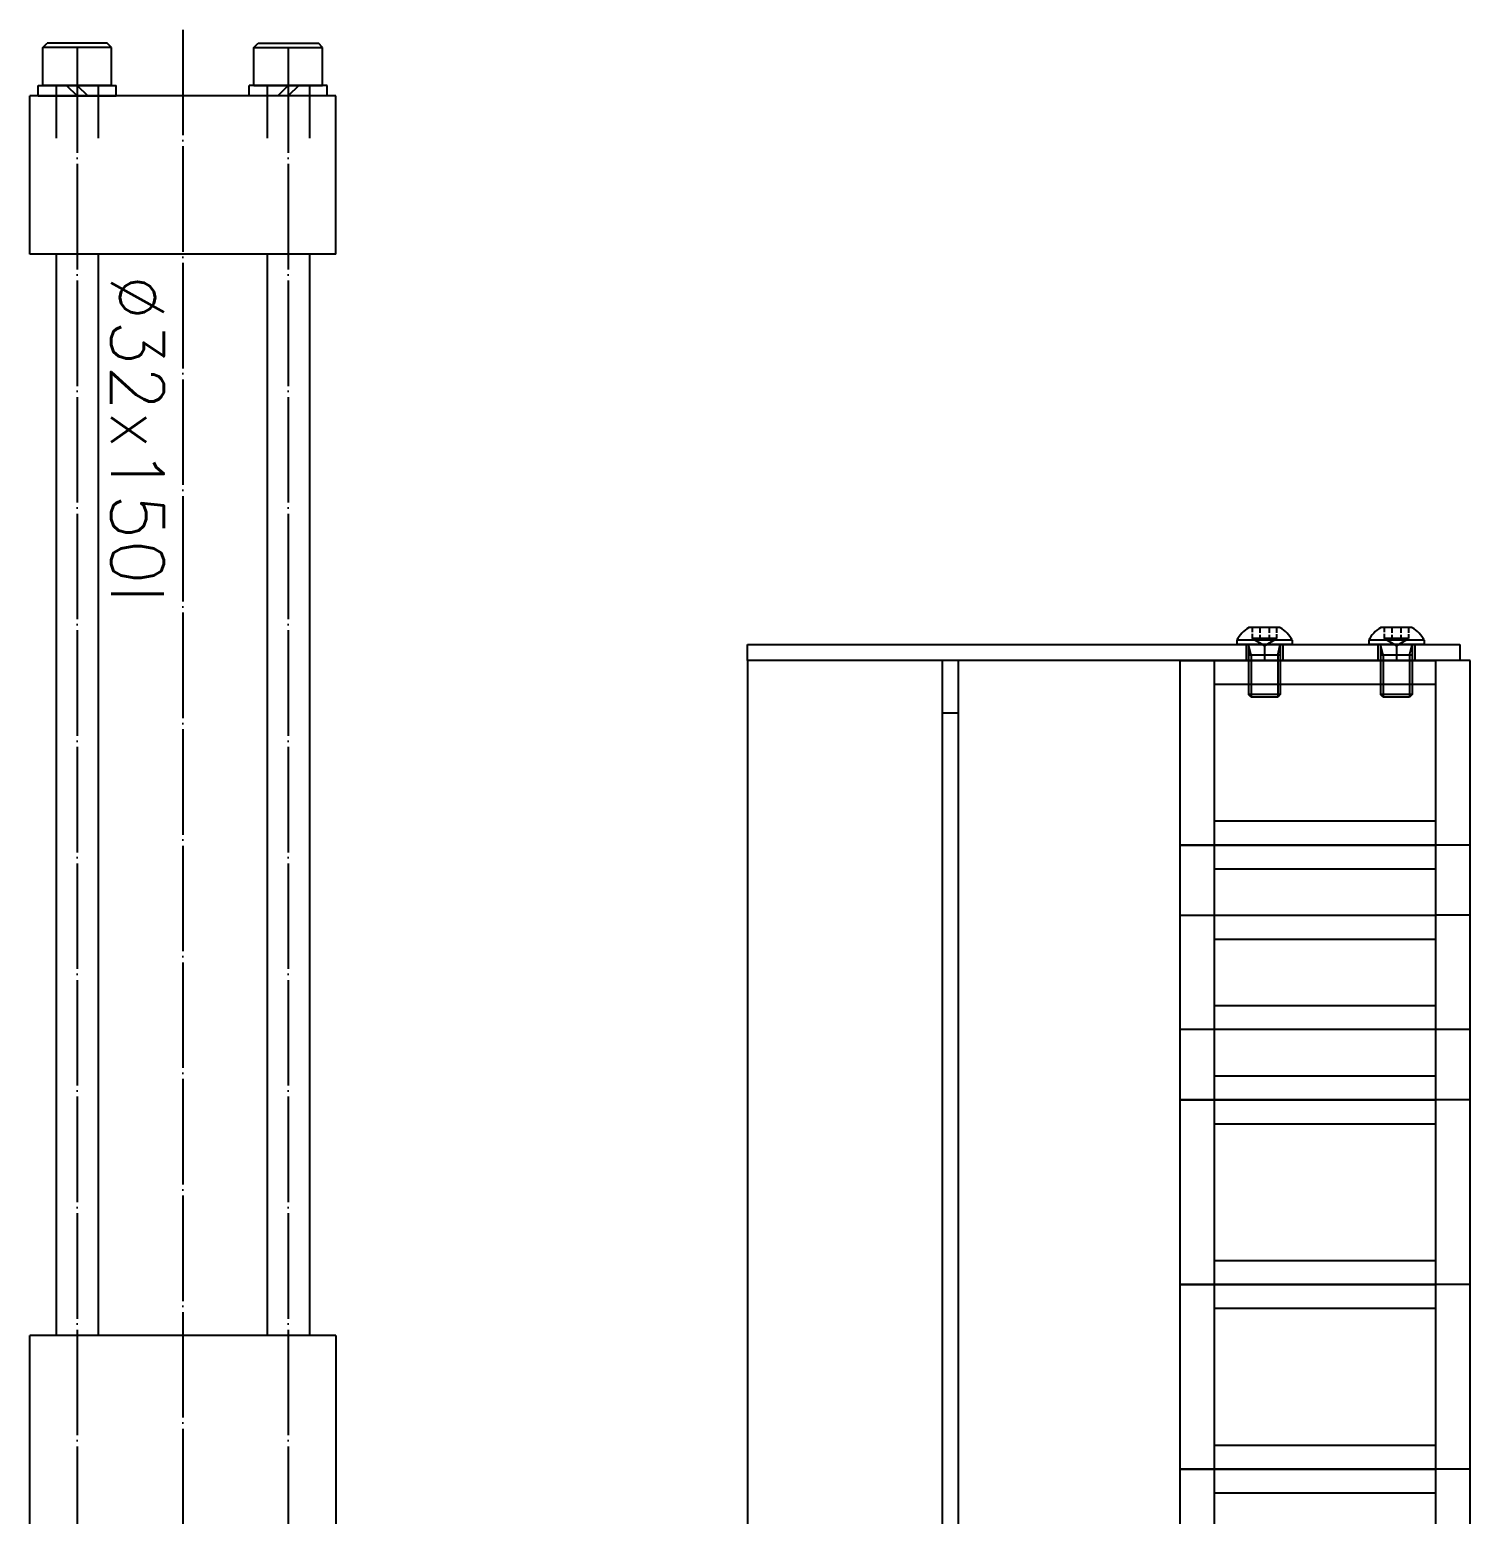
# Model space of a CAD drawing. Extents: x -171 to 626, y 614 to 1305.
# Drawn here: x 213.1 to 486.1, y 1023.8 to 1305.2 of the extents above; entities that cross this region are included whole.
import ezdxf

# ---------------------------------------------------------------- set-up
doc = ezdxf.new("R2010")
doc.units = 0
doc.header["$MEASUREMENT"] = 0
doc.linetypes.add('CENTER', pattern=[22, 20, -1, 0, -1])
doc.linetypes.add('DASHED', pattern=[4, 3, -1])
for name, color, linetype in [('344005-1', 181, 'CONTINUOUS'), ('ML05-A5', 61, 'CONTINUOUS'), ('ML06-MSA1', 10, 'CONTINUOUS')]:
    doc.layers.add(name, color=color, linetype=linetype)
doc.styles.add('DAYUF', font='simplex', dxfattribs={"bigfont": 'dayuf'})

msp = doc.modelspace()

# ---------------------------------------------------------------- linework, layer by layer
at = {"layer": '344005-1', "linetype": 'CENTER'}
for p, q in [((242.14, 1305.2), (242.14, 793.46)), ((222.14, 1301.85), (222.14, 992.45)), ((262.14, 1301.85), (262.14, 992.45))]:
    msp.add_line(p, q, dxfattribs=at)
at = {"layer": '344005-1', "linetype": 'CONTINUOUS'}
for p, q in [((215.64, 1301.85), (216.44, 1302.65)), ((228.64, 1301.85), (215.64, 1301.85)), ((215.64, 1294.65), (215.64, 1301.85)), ((227.84, 1302.65), (216.44, 1302.65)), ((228.64, 1301.85), (227.84, 1302.65)), ((228.64, 1294.65), (228.64, 1301.85)), ((255.64, 1301.85), (256.44, 1302.65)), ((255.64, 1301.85), (268.64, 1301.85)), ((255.64, 1294.65), (255.64, 1301.85)), ((256.44, 1302.65), (267.84, 1302.65)), ((268.64, 1301.85), (267.84, 1302.65)), ((268.64, 1294.65), (268.64, 1301.85)), ((214.74, 1294.65), (229.54, 1294.65)), ((214.74, 1292.65), (214.74, 1294.65)), ((228.64, 1294.65), (215.64, 1294.65)), ((218.14, 1294.65), (218.14, 1284.65)), ((220.14, 1294.65), (222.14, 1292.65)), ((222.14, 1294.65), (224.14, 1292.65)), ((226.14, 1294.65), (226.14, 1284.65)), ((229.54, 1292.65), (229.54, 1294.65)), ((269.54, 1294.65), (254.74, 1294.65)), ((254.74, 1292.65), (254.74, 1294.65)), ((255.64, 1294.65), (268.64, 1294.65)), ((258.14, 1294.65), (258.14, 1284.65)), ((262.14, 1294.65), (260.14, 1292.65)), ((264.14, 1294.65), (262.14, 1292.65)), ((266.14, 1294.65), (266.14, 1284.65)), ((269.54, 1292.65), (269.54, 1294.65)), ((271.14, 1292.65), (213.14, 1292.65)), ((213.14, 1262.65), (213.14, 1292.65)), ((214.74, 1292.65), (229.54, 1292.65)), ((269.54, 1292.65), (254.74, 1292.65)), ((271.14, 1262.65), (271.14, 1292.65)), ((271.14, 1262.65), (213.14, 1262.65)), ((218.14, 1262.65), (218.14, 1057.65)), ((226.14, 1262.65), (226.14, 1057.65)), ((258.14, 1262.65), (258.14, 1057.65)), ((266.14, 1262.65), (266.14, 1057.65)), ((271.14, 1057.65), (213.14, 1057.65)), ((213.14, 1013.65), (213.14, 1057.65)), ((271.14, 1057.65), (271.14, 1013.65))]:
    msp.add_line(p, q, dxfattribs=at)
at = {"layer": 'ML05-A5', "linetype": 'CONTINUOUS'}
for p, q in [((431.14, 1150.65), (431.14, 1185.65)), ((431.14, 1185.65), (437.64, 1185.65)), ((437.64, 1150.65), (437.64, 1185.65)), ((437.64, 1185.65), (479.64, 1185.65)), ((479.64, 1150.65), (479.64, 1185.65)), ((486.14, 1185.65), (479.64, 1185.65)), ((486.14, 1150.65), (486.14, 1185.65)), ((437.64, 1181.15), (479.64, 1181.15)), ((479.64, 1155.15), (437.64, 1155.15)), ((431.14, 1115.65), (431.14, 1150.65)), ((486.14, 1150.65), (431.14, 1150.65)), ((431.14, 1150.65), (437.64, 1150.65)), ((437.64, 1115.65), (437.64, 1150.65)), ((437.64, 1150.65), (479.64, 1150.65)), ((479.64, 1115.65), (479.64, 1150.65)), ((486.14, 1150.65), (479.64, 1150.65)), ((486.14, 1115.65), (486.14, 1150.65)), ((437.64, 1146.15), (479.64, 1146.15)), ((431.14, 1102.32), (431.14, 1137.32)), ((431.14, 1137.32), (437.64, 1137.32)), ((437.64, 1102.32), (437.64, 1137.32)), ((437.64, 1137.32), (479.64, 1137.32)), ((479.64, 1102.32), (479.64, 1137.32)), ((486.14, 1137.32), (479.64, 1137.32)), ((486.14, 1102.32), (486.14, 1137.32)), ((437.64, 1132.82), (479.64, 1132.82)), ((479.64, 1120.15), (437.64, 1120.15)), ((486.14, 1115.65), (431.14, 1115.65)), ((479.64, 1106.82), (437.64, 1106.82)), ((431.14, 1067.32), (431.14, 1102.32)), ((486.14, 1102.32), (431.14, 1102.32)), ((431.14, 1102.32), (437.64, 1102.32)), ((437.64, 1067.32), (437.64, 1102.32)), ((437.64, 1102.32), (479.64, 1102.32)), ((479.64, 1067.32), (479.64, 1102.32)), ((486.14, 1102.32), (479.64, 1102.32)), ((486.14, 1067.32), (486.14, 1102.32)), ((437.64, 1097.82), (479.64, 1097.82)), ((479.64, 1071.82), (437.64, 1071.82)), ((486.14, 1067.32), (431.14, 1067.32)), ((431.14, 1032.32), (431.14, 1067.32)), ((431.14, 1067.32), (437.64, 1067.32)), ((437.64, 1067.32), (479.64, 1067.32)), ((437.64, 1032.32), (437.64, 1067.32)), ((479.64, 1032.32), (479.64, 1067.32)), ((486.14, 1067.32), (479.64, 1067.32)), ((486.14, 1032.32), (486.14, 1067.32)), ((437.64, 1062.82), (479.64, 1062.82)), ((479.64, 1036.82), (437.64, 1036.82)), ((431.14, 997.32), (431.14, 1032.32)), ((486.14, 1032.32), (431.14, 1032.32)), ((431.14, 1032.32), (437.64, 1032.32)), ((437.64, 997.32), (437.64, 1032.32)), ((437.64, 1032.32), (479.64, 1032.32)), ((479.64, 997.32), (479.64, 1032.32)), ((486.14, 1032.32), (479.64, 1032.32)), ((486.14, 997.32), (486.14, 1032.32)), ((437.64, 1027.82), (479.64, 1027.82))]:
    msp.add_line(p, q, dxfattribs=at)
at = {"layer": 'ML06-MSA1', "linetype": 'CONTINUOUS'}
for p, q in [((450.14, 1191.85), (444.14, 1191.85)), ((444.83, 1191.85), (444.83, 1191.01)), ((444.83, 1190.68), (444.83, 1189.77)), ((446.28, 1191.85), (446.28, 1190.85)), ((446.28, 1190.52), (446.28, 1189.77)), ((448.01, 1191.85), (448.01, 1190.85)), ((448.01, 1190.52), (448.01, 1189.77)), ((449.4, 1191.86), (449.4, 1190.86)), ((449.4, 1190.61), (449.4, 1189.77)), ((475.14, 1191.85), (469.14, 1191.85)), ((469.83, 1191.85), (469.83, 1191.01)), ((469.83, 1190.68), (469.83, 1189.77)), ((471.28, 1191.85), (471.28, 1190.85)), ((471.28, 1190.52), (471.28, 1189.77)), ((473.01, 1191.85), (473.01, 1190.85)), ((473.01, 1190.52), (473.01, 1189.77)), ((474.4, 1191.86), (474.4, 1190.86)), ((474.4, 1190.61), (474.4, 1189.77)), ((349.14, 1188.65), (484.14, 1188.65)), ((349.14, 1185.65), (349.14, 1188.65)), ((452.39, 1189.45), (441.89, 1189.45)), ((441.89, 1189.45), (441.89, 1188.65)), ((452.39, 1188.65), (441.89, 1188.65)), ((443.64, 1188.65), (443.64, 1185.65)), ((444.64, 1186.65), (444.14, 1188.65)), ((444.14, 1188.65), (444.14, 1179.15)), ((444.14, 1188.65), (444.14, 1179.15)), ((449.4, 1189.77), (444.83, 1189.77)), ((447.14, 1188.43), (444.83, 1189.77)), ((447.14, 1188.65), (447.14, 1185.65)), ((449.64, 1186.65), (450.14, 1188.65)), ((450.14, 1188.65), (450.14, 1179.15)), ((450.64, 1188.65), (450.64, 1185.65)), ((452.39, 1189.45), (452.39, 1188.65)), ((477.39, 1189.45), (466.89, 1189.45)), ((466.89, 1189.45), (466.89, 1188.65)), ((477.39, 1188.65), (466.89, 1188.65)), ((468.64, 1188.65), (468.64, 1185.65)), ((469.14, 1188.65), (469.14, 1179.15)), ((469.64, 1186.65), (469.14, 1188.65)), ((469.14, 1188.65), (469.14, 1179.15)), ((472.14, 1188.43), (469.83, 1189.77)), ((474.4, 1189.77), (469.83, 1189.77)), ((472.14, 1188.65), (472.14, 1185.65)), ((474.64, 1186.65), (475.14, 1188.65)), ((475.14, 1188.65), (475.14, 1179.15)), ((475.64, 1188.65), (475.64, 1185.65)), ((477.39, 1189.45), (477.39, 1188.65)), ((484.14, 1188.65), (484.14, 1185.65)), ((349.14, 1185.65), (349.14, 882.65)), ((389.14, 1185.65), (349.14, 1185.65)), ((386.14, 935.65), (386.14, 1185.65)), ((389.14, 882.65), (389.14, 1185.65)), ((484.14, 1185.65), (389.14, 1185.65)), ((450.14, 1186.65), (444.14, 1186.65)), ((444.64, 1186.65), (444.64, 1178.65)), ((449.64, 1186.65), (449.64, 1178.65)), ((475.14, 1186.65), (469.14, 1186.65)), ((469.64, 1186.65), (469.64, 1178.65)), ((474.64, 1186.65), (474.64, 1178.65)), ((450.14, 1179.15), (444.14, 1179.15)), ((444.64, 1178.65), (444.14, 1179.15)), ((449.64, 1178.65), (444.64, 1178.65)), ((450.14, 1179.15), (449.64, 1178.65)), ((469.64, 1178.65), (469.14, 1179.15)), ((475.14, 1179.15), (469.14, 1179.15)), ((474.64, 1178.65), (469.64, 1178.65)), ((475.14, 1179.15), (474.64, 1178.65)), ((389.14, 1175.65), (386.14, 1175.65))]:
    msp.add_line(p, q, dxfattribs=at)
at = {"layer": 'ML06-MSA1', "linetype": 'DASHED'}
for p, q in [((447.14, 1188.43), (449.46, 1189.77)), ((472.14, 1188.43), (474.46, 1189.77))]:
    msp.add_line(p, q, dxfattribs=at)
at = {"layer": 'ML06-MSA1', "linetype": 'CONTINUOUS'}
for centre, start, end in [((447.14, 1186.78), 120.6275, 153.0679), ((447.14, 1186.78), 26.9321, 59.3725), ((472.14, 1186.78), 120.6275, 153.0679), ((472.14, 1186.78), 26.9321, 59.3725)]:
    msp.add_arc(centre, 5.89, start, end, dxfattribs=at)

# ---------------------------------------------------------------- texts
at = {"layer": '344005-1', "linetype": 'CONTINUOUS', "style": 'DAYUF'}
msp.add_text('%%C32x150l', height=10, rotation=270, dxfattribs=at).set_placement((228.56, 1258.72))

doc.saveas('drawing.dxf')
